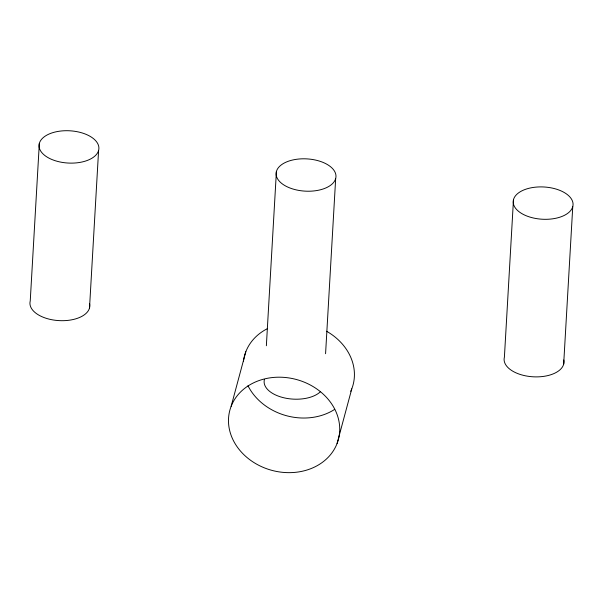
<?xml version="1.0" encoding="UTF-8"?>
<svg xmlns="http://www.w3.org/2000/svg" width="603" height="603" viewBox="0 0 603 603"><rect width="100%" height="100%" fill="white"/><g stroke="black" fill="none" stroke-linecap="round" stroke-linejoin="round"><path stroke-width="0.9" d="M39.331 143.408L30.24 300.972A29.977 16.153 3.3 0 0 59.524 320.638A29.977 16.153 3.3 0 0 89.606 303.776M89.515 307.997L98.598 150.426A29.977 16.153 3.3 0 0 57.835 131.454A29.977 16.153 3.3 0 0 50.456 158.868A29.977 16.153 3.3 0 0 98.598 150.426M266.36 345.76L276.408 171.501M325.575 353.72L335.675 178.526A29.977 16.153 3.3 0 0 294.912 159.546A29.977 16.153 3.3 0 0 287.533 186.968A29.977 16.153 3.3 0 0 335.675 178.526M513.485 199.593L504.402 357.164A29.977 16.153 3.3 0 0 533.685 376.83A29.977 16.153 3.3 0 0 563.767 359.968M563.669 364.182L572.76 206.618A29.977 16.153 3.3 0 0 531.997 187.646A29.977 16.153 3.3 0 0 524.618 215.06A29.977 16.153 3.3 0 0 572.76 206.618M231.137 406.324L245.828 351.707M337.069 443.514A56.2 47.057 15.1 0 0 272.352 377.553A56.2 47.057 15.1 0 0 242.888 453.69A56.2 47.057 15.1 0 0 337.069 443.514L351.768 388.897M320.442 391.709A29.977 16.153 3.3 0 1 284.714 397.98A29.977 16.153 3.3 0 1 264.416 379.491M326.622 331.273A56.2 47.057 15.1 0 1 350.735 391.324M334.71 409.362A56.2 47.057 15.1 0 1 247.976 385.739M243.469 361.091A56.2 47.057 15.1 0 1 267.536 328.59"/></g></svg>
